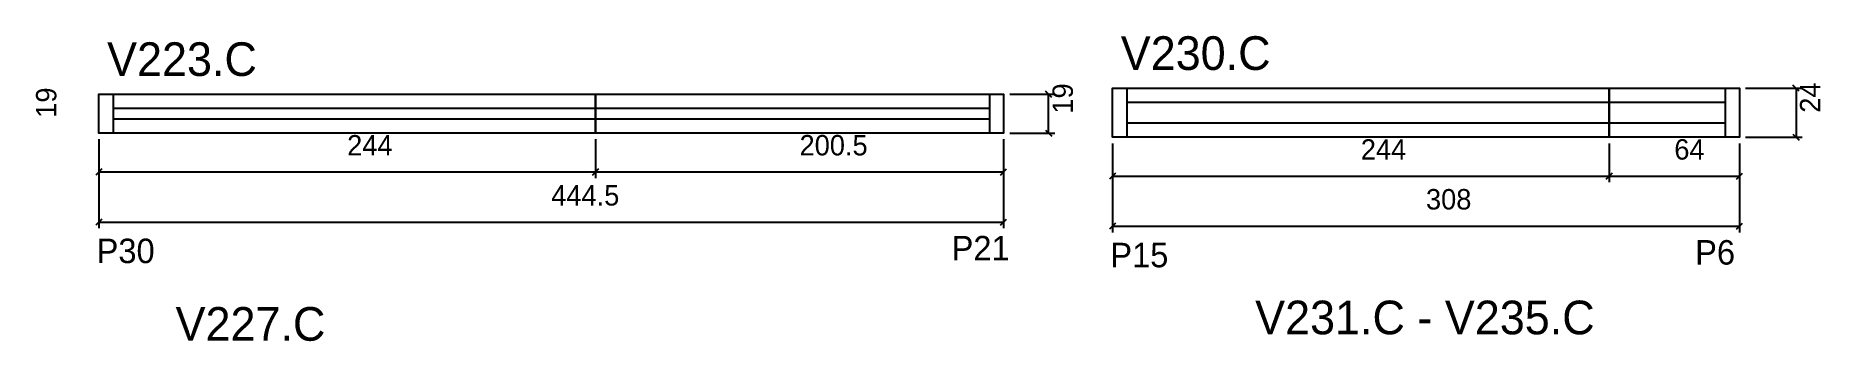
# Model space of a CAD drawing. Header units: metres. Extents: x 2110 to 2987, y 15941 to 16091.
import ezdxf

# ---------------------------------------------------------------- set-up
doc = ezdxf.new("R2010")
doc.units = ezdxf.units.M
for name, color, linetype in [('5', 7, 'Continuous'), ('COTA', 7, 'Continuous'), ('NOMENCLATURA', 7, 'Continuous'), ('Painéis', 7, 'Continuous'), ('SARR_2.2x7', 7, 'Continuous')]:
    doc.layers.add(name, color=color, linetype=linetype)

msp = doc.modelspace()

# ---------------------------------------------------------------- linework, layer by layer
at = {"layer": 'COTA', "color": 4, "lineweight": 25}
for p, q in [((2588.84, 16062.5), (2610.96, 16062.5)), ((2607.96, 16043.5), (2607.96, 16062.5)), ((2141.34, 16040.5), (2141.34, 16021.45)), ((2141.34, 16040.5), (2141.34, 15996.87)), ((2385.34, 16040.5), (2385.34, 16021.45)), ((2385.34, 16040.5), (2385.34, 16021.45)), ((2585.84, 16040.5), (2585.84, 16021.45)), ((2585.84, 16040.5), (2585.84, 15996.87)), ((2588.84, 16043.5), (2610.96, 16043.5)), ((2639.34, 16038.46), (2639.34, 16019.41)), ((2639.34, 16038.46), (2639.34, 15994.83)), ((2883.34, 16038.46), (2883.34, 16019.41)), ((2883.34, 16038.46), (2883.34, 16019.41)), ((2947.34, 16038.46), (2947.34, 16019.41)), ((2947.34, 16038.46), (2947.34, 15994.83)), ((2141.34, 16024.45), (2385.34, 16024.45)), ((2385.34, 16024.45), (2585.84, 16024.45)), ((2639.34, 16022.41), (2883.34, 16022.41)), ((2883.34, 16022.41), (2947.34, 16022.41)), ((2141.34, 15999.87), (2585.84, 15999.87)), ((2639.34, 15997.83), (2947.34, 15997.83))]:
    msp.add_line(p, q, dxfattribs=at)
at = {"layer": 'COTA', "color": 0, "lineweight": 25}
for p, q in [((2609.46, 16061), (2606.46, 16064)), ((2606.46, 16045), (2609.46, 16042)), ((2142.84, 16025.95), (2139.84, 16022.95)), ((2383.84, 16022.95), (2386.84, 16025.95)), ((2386.84, 16025.95), (2383.84, 16022.95)), ((2584.34, 16022.95), (2587.34, 16025.95)), ((2640.84, 16023.91), (2637.84, 16020.91)), ((2881.84, 16020.91), (2884.84, 16023.91)), ((2884.84, 16023.91), (2881.84, 16020.91)), ((2945.84, 16020.91), (2948.84, 16023.91)), ((2142.84, 16001.37), (2139.84, 15998.37)), ((2584.34, 15998.37), (2587.34, 16001.37)), ((2640.84, 15999.33), (2637.84, 15996.33)), ((2945.84, 15996.33), (2948.84, 15999.33))]:
    msp.add_line(p, q, dxfattribs=at)
at = {"layer": 'Painéis', "color": 4, "lineweight": 25}
for p, q in [((2950.34, 16065.46), (2978.14, 16065.46)), ((2975.14, 16065.46), (2975.14, 16041.46)), ((2950.34, 16041.46), (2978.14, 16041.46))]:
    msp.add_line(p, q, dxfattribs=at)
at = {"layer": 'Painéis', "color": 0, "lineweight": 25}
for p, q in [((2976.64, 16063.96), (2973.64, 16066.96)), ((2973.64, 16042.96), (2976.64, 16039.96))]:
    msp.add_line(p, q, dxfattribs=at)
at = {"layer": 'Painéis', "color": 200, "lineweight": 25}
for points in [[(2385.34, 16043.5), (2141.34, 16043.5), (2141.34, 16062.5), (2385.34, 16062.5)], [(2385.34, 16062.5), (2585.84, 16062.5), (2585.84, 16043.5), (2385.34, 16043.5)], [(2883.34, 16041.46), (2639.34, 16041.46), (2639.34, 16065.46), (2883.34, 16065.46)], [(2883.34, 16065.46), (2947.34, 16065.46), (2947.34, 16041.46), (2883.34, 16041.46)]]:
    msp.add_lwpolyline(points, close=True, dxfattribs=at)
at = {"layer": 'SARR_2.2x7', "color": 40, "lineweight": 25}
for p, q in [((2148.34, 16062.5), (2148.34, 16043.5)), ((2578.84, 16062.5), (2578.84, 16043.5)), ((2646.34, 16065.46), (2646.34, 16041.46)), ((2940.34, 16065.46), (2940.34, 16041.46)), ((2385.34, 16055.5), (2148.34, 16055.5)), ((2578.84, 16055.5), (2385.34, 16055.5)), ((2883.34, 16058.46), (2646.34, 16058.46)), ((2940.34, 16058.46), (2883.34, 16058.46)), ((2148.34, 16050.5), (2385.34, 16050.5)), ((2385.34, 16050.5), (2578.84, 16050.5)), ((2646.34, 16048.46), (2883.34, 16048.46)), ((2883.34, 16048.46), (2940.34, 16048.46))]:
    msp.add_line(p, q, dxfattribs=at)

# ---------------------------------------------------------------- texts
at = {"layer": '5', "color": 5, "lineweight": 25}
for s, p in [('P30', (2140.23, 15979.77)), ('P21', (2560.28, 15981.09)), ('P15', (2638.23, 15977.73)), ('P6', (2925.56, 15979.05))]:
    msp.add_text(s, height=12, rotation=359.99996, dxfattribs=at).set_placement(p)
at = {"layer": 'COTA', "color": 240, "lineweight": 25}
msp.add_text('19', height=10, rotation=90, dxfattribs=at).set_placement((2619.87, 16053))
for s, p in [('244', (2263.34, 16032.52)), ('200.5', (2485.59, 16032.56)), ('244', (2761.34, 16030.48)), ('64', (2915.34, 16030.51)), ('444.5', (2363.59, 16007.98)), ('308', (2793.34, 16006.07))]:
    msp.add_text(s, height=10, dxfattribs=at).set_placement(p)
at = {"layer": 'NOMENCLATURA', "color": 7, "lineweight": 25}
for s, p in [('V223.C', (2145.4, 16071.48)), ('V230.C', (2643.4, 16074.44)), ('V227.C', (2179.05, 15941.73)), ('V231.C - V235.C', (2709.41, 15944.88))]:
    msp.add_text(s, height=16.5, dxfattribs=at).set_placement(p)
at = {"layer": 'Painéis', "color": 240, "lineweight": 25}
for s, p in [('19', (2120.48, 16050.97)), ('24', (2987.07, 16053.46))]:
    msp.add_text(s, height=10, rotation=90, dxfattribs=at).set_placement(p)

doc.saveas('drawing.dxf')
